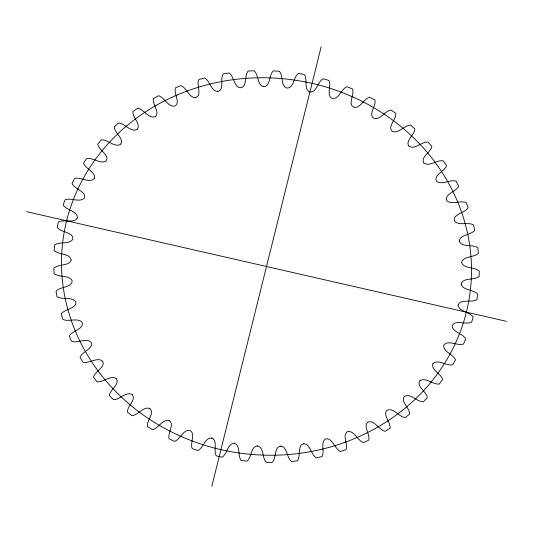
<?xml version="1.0" encoding="UTF-8"?>
<svg xmlns="http://www.w3.org/2000/svg" width="533" height="533" viewBox="0 0 533 533"><rect width="100%" height="100%" fill="white"/><g stroke="black" fill="none" stroke-linecap="round" stroke-linejoin="round"><path stroke-width="0.8" d="M71.189 260.004C70.103 253.075 58.457 255.047 54.166 250.437A212.98 195.611 6.9 0 1 54.626 244.914C59.769 241.342 69.417 244.734 72.848 239.257C73.741 231.995 60.662 232.481 57.211 227.464A212.98 195.611 6.9 0 1 58.377 222.041C63.687 218.923 74.087 223.767 77.365 218.024M71.189 260.111C69.29 266.214 58.403 263.988 53.846 268.092A212.98 195.611 6.9 0 0 54.106 273.636C59.23 277.52 68.517 274.861 72.082 280.431C72.934 287.727 59.689 286.514 56.058 291.245A212.98 195.611 6.9 0 0 57.024 296.741C62.568 300.066 71.582 296.361 75.719 301.591C77.458 308.68 64.213 308.967 61.215 314.05A212.98 195.611 6.9 0 0 62.881 319.414C68.65 322.159 77.665 317.368 82.069 322.305C84.567 329.041 71.575 330.84 69.263 336.19A212.98 195.611 6.9 0 0 71.595 341.347C77.745 343.432 85.853 337.729 90.976 342.133C94.368 348.455 81.682 351.807 80.077 357.357A212.98 195.611 6.9 0 0 83.055 362.233C89.231 363.872 97.619 356.457 102.629 361.294M461.258 283.889C462.111 290.498 473.824 289.372 477.681 294.103A212.98 195.611 6.9 0 1 476.868 299.579C471.905 303.21 459.013 298.154 458 305.909C460.399 311.752 469.28 311.898 473.164 316.842A212.98 195.611 6.9 0 1 471.645 322.179C466.228 325.19 454.536 319 452.104 326.089C452.937 332.326 462.731 333.498 465.742 338.875A212.98 195.611 6.9 0 1 463.55 343.998C457.6 346.39 447.374 339.068 443.643 345.604C443.303 351.927 453.29 354.212 455.522 359.895A212.98 195.611 6.9 0 1 452.677 364.732C446.481 366.358 437.626 358.436 432.863 363.839M461.278 283.683C463.19 277.327 474.563 280.491 479.14 276.514A212.98 195.611 6.9 0 0 479.24 270.971C474.363 266.753 464.15 268.972 461.671 262.802M461.245 284.042L461.292 283.529M458.18 304.683L458.107 305.043M211.821 486.263L321.179 46.737M77.378 217.97C78.085 211.095 66.225 210.395 63.194 205.032A212.98 195.611 6.9 0 1 65.046 199.788C71.076 197.516 79.23 202.68 84.247 198.349C87.245 191.627 74.094 189.015 72.028 183.472A212.98 195.611 6.9 0 1 74.547 178.482C80.643 176.603 89.297 183.559 94.128 178.702M94.154 178.655C96.859 172.559 85.06 168.688 83.594 163.071A212.98 195.611 6.9 0 1 86.746 158.401C93.162 157.482 100.031 164.337 105.9 161.119C110.518 155.483 98.338 149.86 97.726 144.123A212.98 195.611 6.9 0 1 101.463 139.839C107.706 139.213 115.328 148.454 120.791 144.023M432.836 363.886C430.917 370.129 441.297 373.706 442.65 379.603A212.98 195.611 6.9 0 1 439.199 384.086C432.716 384.686 425.92 377.151 420.011 380.562M419.937 380.642C415.88 386.238 426.92 391.868 427.299 397.725A212.98 195.611 6.9 0 1 423.295 401.789C416.839 402.002 409.917 392.281 404.047 396.745C400.903 402.302 409.744 408.018 409.697 414.001A212.98 195.611 6.9 0 1 405.187 417.592C398.771 417.099 392.994 406.692 386.678 410.497C382.847 415.573 390.882 422.323 390.089 428.206A212.98 195.611 6.9 0 1 385.132 431.27C378.863 430.018 374.506 419.511 367.857 422.103C362.866 426.387 370.368 434.448 368.743 440.145A212.98 195.611 6.9 0 1 363.419 442.643C357.383 440.458 354.638 430.764 347.862 431.49M120.831 143.983C124.169 138.413 114.408 132.79 114.229 126.894A212.98 195.611 6.9 0 1 118.499 123.056C124.909 123.143 131.065 133.07 137.201 129.306M137.287 129.239C141.272 124.369 132.324 117.407 132.87 111.624A212.98 195.611 6.9 0 1 137.614 108.292C143.95 109.078 148.92 119.599 155.429 116.514M155.476 116.487C160.22 112.017 152.032 104.208 153.384 98.525A212.98 195.611 6.9 0 1 158.534 95.74C164.624 97.426 168.062 107.253 174.657 106.087C181.12 103.089 173.285 93.108 175.49 87.792A212.98 195.611 6.9 0 1 180.973 85.593C186.836 87.838 189.128 98.438 195.904 97.526M347.449 431.657C341.86 435.181 348.309 444.242 345.957 449.645A212.98 195.611 6.9 0 1 340.34 451.538C334.957 448.913 331.892 437.493 326.016 438.872M195.957 97.506C202.32 94.994 196.057 84.587 198.876 79.564A212.98 195.611 6.9 0 1 204.612 77.978C210.142 80.843 211.135 91.636 217.944 91.429M325.643 438.972C320.093 442.157 324.963 451.331 322.059 456.574A212.98 195.611 6.9 0 1 316.222 457.84C310.912 454.449 310.619 444.409 303.93 443.676C296.941 445.115 301.112 456.155 297.381 460.832A212.98 195.611 6.9 0 1 291.411 461.451C286.527 457.707 287.454 446.661 280.598 446.101M217.997 91.416C224.719 89.411 219.703 78.744 223.2 73.96A212.98 195.611 6.9 0 1 229.117 73.014C234.293 76.406 233.907 87.659 240.883 87.765C247.592 86.299 244.094 75.426 248.145 71.056A212.98 195.611 6.9 0 1 254.154 70.769C258.791 74.733 257.106 85.46 263.742 86.659M303.21 443.789L303.817 443.696M280.938 446.088C273.849 446.801 276.587 458.16 272.27 462.364A212.98 195.611 6.9 0 1 266.247 462.324C261.89 458.08 264.175 447.367 257.572 445.954M263.795 86.659C270.844 86.206 268.719 74.753 273.336 70.896A212.98 195.611 6.9 0 1 279.359 71.269C283.523 75.673 280.345 86.526 287.087 88.078C294.003 88.112 293.377 76.819 298.44 73.487A212.98 195.611 6.9 0 1 304.383 74.507C307.961 79.33 303.41 89.737 309.913 92.002C316.815 92.775 317.621 81.529 323.091 78.784A212.98 195.611 6.9 0 1 328.874 80.443C331.866 85.606 325.823 95.674 332.292 98.432C339.015 99.604 341.173 88.871 346.95 86.712A212.98 195.611 6.9 0 1 352.493 88.991C354.831 94.441 347.403 103.875 353.685 107.226C360.241 108.879 363.653 98.712 369.675 97.173A212.98 195.611 6.9 0 1 374.906 100.024C376.565 105.687 367.757 114.408 373.893 118.313C380.256 120.298 384.759 110.931 390.955 110.005A212.98 195.611 6.9 0 1 395.792 113.402C396.732 119.205 386.791 126.867 392.481 131.438C398.637 133.97 404.181 125.302 410.49 125.035A212.98 195.611 6.9 0 1 414.867 128.926C414.894 134.762 405.033 140.612 408.824 146.009M257.119 445.928C250.603 447.154 251.809 457.267 247.079 461.152A212.98 195.611 6.9 0 1 241.089 460.452C237.385 455.582 240.816 446.028 234.78 443.329M257.512 445.948L257.173 445.928M234.72 443.316L234.333 443.249M234.273 443.243C227.471 443.469 227.404 453.903 222.154 457.201A212.98 195.611 6.9 0 1 216.285 455.862C213.047 450.798 218.27 440.378 211.608 438.033M26.65 211.681L506.35 321.319M211.987 438.146C205.118 436.913 203.486 448.066 197.863 450.572A212.98 195.611 6.9 0 1 192.186 448.606C189.901 443.063 195.391 434.768 190.601 430.764C183.692 428.046 180.534 439.538 174.524 441.364A212.98 195.611 6.9 0 1 169.134 438.792C167.262 433.162 174.911 424.568 169.261 420.624M169.208 420.597C162.572 418.645 158.707 428.339 152.485 429.698A212.98 195.611 6.9 0 1 147.441 426.567C146.309 420.744 154.976 413.248 149.946 408.611M149.86 408.551C143.45 405.926 138.427 415.074 132.044 415.74A212.98 195.611 6.9 0 1 127.427 412.089C127.121 406.173 136.261 400.096 132.437 394.76M132.351 394.686C126.481 390.742 119.865 399.89 113.489 399.69A212.98 195.611 6.9 0 1 109.365 395.573C109.765 389.65 119.798 384.679 116.534 378.91M408.864 146.049C414.527 150.333 421.656 141.398 427.999 142.051A212.98 195.611 6.9 0 1 431.857 146.382C431.19 152.211 420.337 156.935 423.748 162.772M116.467 378.83C111.017 374.406 103.422 382.647 97.079 381.768A212.98 195.611 6.9 0 1 93.502 377.237C94.541 371.514 105.647 367.33 102.696 361.387M423.848 162.898C428.945 167.229 437.047 159.6 443.243 160.813A212.98 195.611 6.9 0 1 446.527 165.523C445.242 171.32 432.776 175.044 436.694 181.42C442.137 185.324 449.759 179.368 456.008 181.06A212.98 195.611 6.9 0 1 458.666 186.084C456.661 191.72 443.649 193.992 446.894 200.848C451.971 205.118 460.066 200.195 466.109 202.507A212.98 195.611 6.9 0 1 468.114 207.777C465.249 213.1 453.137 213.726 454.316 220.622M454.336 220.675C458.074 226.325 467.887 221.668 473.411 224.853A212.98 195.611 6.9 0 1 474.73 230.289C471.139 235.26 459.033 234.593 459.346 241.509M459.286 241.149C461.445 247.718 472.944 243.941 477.808 247.778A212.98 195.611 6.9 0 1 478.421 253.308C474.09 257.712 463.43 255.887 461.638 262.183M461.651 262.389L461.658 262.596M138.18 411.269A205.232 188.495 6.9 0 0 469.113 299A205.232 188.495 6.9 0 0 192.2 89.231A205.232 188.495 6.9 0 0 138.18 411.269"/></g></svg>
